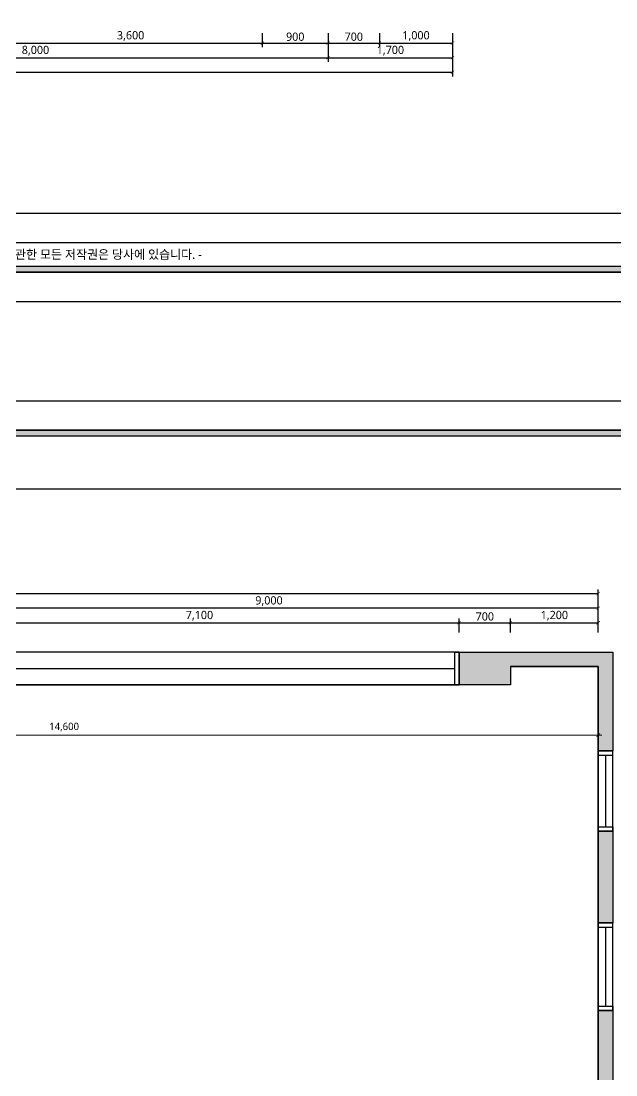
# Model space of a CAD drawing. Header units: metres. Extents: x 11578468 to 47831421, y -58341524 to -14256839.
# Drawn here: x 23917084 to 23925213, y -29108194 to -29093792 of the extents above; entities that cross this region are included whole.
import ezdxf
from ezdxf.enums import TextEntityAlignment as Align

# ---------------------------------------------------------------- set-up
doc = ezdxf.new("R2010")
doc.units = ezdxf.units.M
doc.header["$LTSCALE"] = 50
doc.header["$MEASUREMENT"] = 0
doc.layers.get('0').update_dxf_attribs({"linetype": 'CONTINUOUS'})
doc.layers.get('DEFPOINTS').update_dxf_attribs({"linetype": 'CONTINUOUS'})
for name, color, linetype in [('3.기호.계단선', 30, 'CONTINUOUS'), ('FORM(YOURNAME)-1', 1, 'CONTINUOUS'), ('FORM(YOURNAME)-11', 1, 'CONTINUOUS'), ('wall', 3, 'CONTINUOUS'), ('WIN', 4, 'CONTINUOUS')]:
    doc.layers.add(name, color=color, linetype=linetype)
doc.layers.add('DIM', color=7, linetype='CONTINUOUS', lineweight=15)
doc.layers.add('ha', color=8, linetype='CONTINUOUS', lineweight=5)
doc.styles.add('HY 울릉도 L', font='malgun.ttf')
doc.styles.add('N 맑은고딕', font='malgun.ttf')
doc.styles.add('YOURNAME', font='malgun.ttf')
doc.dimstyles.new('JJ IN 45', dxfattribs={"dimscale": 45, "dimtxt": 2.5, "dimasz": 1, "dimexe": 1.25, "dimexo": 1.5, "dimtad": 1, "dimdec": 6, "dimlunit": 6, "dimtxsty": 'N 맑은고딕', "dimblk": 'ARCHTICK', "dimcen": 2.5, "dimclrd": 256, "dimclre": 256, "dimclrt": 256, "dimadec": 0, "dimazin": 0, "dimtfac": 1, "dimtdec": 6, "dimtix": 1, "dimtmove": 0, "dimatfit": 3, "dimldrblk": 'ARCHTICK', "dimfxl": 1, "dimarcsym": 0})
doc.dimstyles.new('사본 50', dxfattribs={"dimscale": 50, "dimtxt": 2, "dimasz": 1, "dimexe": 1, "dimexo": 1, "dimgap": 1, "dimtad": 1, "dimdec": 0, "dimrnd": 0.05, "dimdsep": 46, "dimlunit": 6, "dimtxsty": 'HY 울릉도 L', "dimblk": 'ARCHTICK', "dimcen": 2.5, "dimdle": 1, "dimclrd": 133, "dimclre": 133, "dimclrt": 30, "dimadec": 0, "dimazin": 0, "dimtfac": 1, "dimtdec": 0, "dimtix": 1, "dimtmove": 2, "dimatfit": 3, "dimldrblk": 'ARCHTICK', "dimfxl": 1, "dimlwd": -1, "dimlwe": -1, "dimarcsym": 0})

# ---------------------------------------------------------------- blocks, each defined once
blk = doc.blocks.new('FORM-ELEVATION')
at = {"layer": 'FORM(YOURNAME)-11'}
h = blk.add_hatch(color=256, dxfattribs=at)
h.dxf.hatch_style = 1
h.paths.add_polyline_path([(-10309, 35708), (71691, 35708), (71691, 35508), (-10309, 35508)])
h.paths.add_polyline_path([(-10309, -21492), (71691, -21492), (71691, -21692), (-10309, -21692)])
at = {"layer": 'DEFPOINTS', "color": 158}
blk.add_line((62481, -20692), (-10309, -20692), dxfattribs=at)
blk.add_lwpolyline([(-10309, -21692), (71691, -21692), (71691, 35708), (-10309, 35708)], close=True, dxfattribs=at)
at = {"layer": 'DEFPOINTS'}
blk.add_lwpolyline([(-8309, 33708), (61071, 33708), (61071, -19692), (-8309, -19692)], close=True, dxfattribs=at)
at = {"layer": 'FORM(YOURNAME)-11', "color": 250}
blk.add_lwpolyline([(-11309, -22692), (72691, -22692), (72691, 36708), (-11309, 36708)], close=True, dxfattribs=at)
at = {"layer": 'FORM(YOURNAME)-11'}
for points in [[(-10309, 35708), (71691, 35708), (71691, 35508), (-10309, 35508)], [(-10309, -21492), (71691, -21492), (71691, -21692), (-10309, -21692)]]:
    blk.add_lwpolyline(points, close=True, dxfattribs=at)
at = {"layer": 'FORM(YOURNAME)-11', "color": 1, "style": 'YOURNAME'}
blk.add_text("- 본 도서는 어떠한 경우에도 무단으로 도용할 수 없으며 도용시 '지적재산권' 보호에 관한 법률에 의거, 법적 분쟁이 발생합니다.  또한 본 도서에 관한 모든 저작권은 당사에 있습니다. -", height=300, dxfattribs=at).set_placement((28146, -21092), align=Align.MIDDLE_CENTER)
at = {"layer": 'FORM(YOURNAME)-11', "color": 3, "style": 'YOURNAME'}
for tag, height, p in [('1', 451, (71041, -1219)), ('2', 451, (71041, -1863)), ('3', 451, (71041, -3150)), ('4', 451, (71041, -5081)), ('5', 515, (71041, -7398)), ('6', 515, (71041, -9650)), ('7', 515, (71041, -11903)), ('8', 515, (71041, -14155)), ('9', 515, (71041, -16408)), ('10', 515, (66791, -18596)), ('11', 515, (71041, -18660)), ('12', 515, (66791, -20848)), ('13', 515, (71041, -20848))]:
    blk.add_attdef(tag, text='', height=height, dxfattribs=at).set_placement(p, align=Align.MIDDLE_RIGHT)
blk = doc.blocks.new('*U358')
at = {"layer": 'WIN', "linetype": 'Continuous'}
blk.add_line((60, -25), (7040, -25), dxfattribs=at)
for points in [[(0, -250), (7100, -250), (7100, 200), (0, 200)], [(0, -250), (60, -250), (60, 200), (0, 200)], [(7100, -250), (7040, -250), (7040, 200), (7100, 200)]]:
    blk.add_lwpolyline(points, close=True, dxfattribs=at)
blk = doc.blocks.new('*U1962')
at = {"layer": 'WIN', "linetype": 'Continuous'}
blk.add_line((60, 100), (1040, 100), dxfattribs=at)
for points in [[(0, 0), (1100, 0), (1100, 200), (0, 200)], [(0, 0), (60, 0), (60, 200), (0, 200)], [(1100, 0), (1040, 0), (1040, 200), (1100, 200)]]:
    blk.add_lwpolyline(points, close=True, dxfattribs=at)
blk = doc.blocks.new('*U1960')
at = {"layer": 'WIN', "linetype": 'Continuous'}
blk.add_line((60, 100), (1140, 100), dxfattribs=at)
for points in [[(0, 0), (1200, 0), (1200, 200), (0, 200)], [(0, 0), (60, 0), (60, 200), (0, 200)], [(1200, 0), (1140, 0), (1140, 200), (1200, 200)]]:
    blk.add_lwpolyline(points, close=True, dxfattribs=at)
blk = doc.blocks.new('_ArchTick')
at = {"color": 0, "linetype": 'ByBlock', "const_width": 0.15}
blk.add_lwpolyline([(-0.5, -0.5), (0.5, 0.5)], dxfattribs=at)
blk = doc.blocks.new('*D376')
at = {"layer": 'DEFPOINTS', "color": 0, "transparency": 16777216}
for p in [(23739502, -29144857), (23743102, -29144857), (23743102, -29145057)]:
    blk.add_point(p, dxfattribs=at)
at = {"layer": 'DIM', "lineweight": -2, "transparency": 16777216}
for p, q in [((23739502, -29144924), (23739502, -29145113)), ((23739502, -29145057), (23743102, -29145057)), ((23743102, -29144924), (23743102, -29145113))]:
    blk.add_line(p, q, dxfattribs=at)
at = {"layer": 'DIM', "lineweight": -2, "transparency": 16777216, "xscale": 45, "yscale": 45, "zscale": 45, "rotation": 180}
blk.add_blockref('_ArchTick', (23739502, -29145057), dxfattribs=at)
at = {"layer": 'DIM', "lineweight": -2, "transparency": 16777216, "xscale": 45, "yscale": 45, "zscale": 45}
blk.add_blockref('_ArchTick', (23743102, -29145057), dxfattribs=at)
at = {"layer": 'DIM', "transparency": 16777216, "insert": (23741302, -29144961), "char_height": 112.5, "attachment_point": 5, "style": 'N 맑은고딕'}
blk.add_mtext('3,600', dxfattribs=at)
blk = doc.blocks.new('*D377')
at = {"layer": 'DEFPOINTS', "color": 0, "transparency": 16777216}
for p in [(23743102, -29144857), (23744002, -29144857), (23744002, -29145057)]:
    blk.add_point(p, dxfattribs=at)
at = {"layer": 'DIM', "lineweight": -2, "transparency": 16777216}
for p, q in [((23743102, -29144924), (23743102, -29145113)), ((23743102, -29145057), (23744002, -29145057)), ((23744002, -29144924), (23744002, -29145113))]:
    blk.add_line(p, q, dxfattribs=at)
at = {"layer": 'DIM', "lineweight": -2, "transparency": 16777216, "xscale": 45, "yscale": 45, "zscale": 45, "rotation": 180}
blk.add_blockref('_ArchTick', (23743102, -29145057), dxfattribs=at)
at = {"layer": 'DIM', "lineweight": -2, "transparency": 16777216, "xscale": 45, "yscale": 45, "zscale": 45}
blk.add_blockref('_ArchTick', (23744002, -29145057), dxfattribs=at)
at = {"layer": 'DIM', "transparency": 16777216, "insert": (23743552, -29144971), "char_height": 112.5, "attachment_point": 5, "style": 'N 맑은고딕'}
blk.add_mtext('900', dxfattribs=at)
blk = doc.blocks.new('*D378')
at = {"layer": 'DEFPOINTS', "color": 0, "transparency": 16777216}
for p in [(23744002, -29144857), (23744702, -29144857), (23744702, -29145057)]:
    blk.add_point(p, dxfattribs=at)
at = {"layer": 'DIM', "lineweight": -2, "transparency": 16777216}
for p, q in [((23744002, -29144924), (23744002, -29145113)), ((23744002, -29145057), (23744702, -29145057)), ((23744702, -29144924), (23744702, -29145113))]:
    blk.add_line(p, q, dxfattribs=at)
at = {"layer": 'DIM', "lineweight": -2, "transparency": 16777216, "xscale": 45, "yscale": 45, "zscale": 45, "rotation": 180}
blk.add_blockref('_ArchTick', (23744002, -29145057), dxfattribs=at)
at = {"layer": 'DIM', "lineweight": -2, "transparency": 16777216, "xscale": 45, "yscale": 45, "zscale": 45}
blk.add_blockref('_ArchTick', (23744702, -29145057), dxfattribs=at)
at = {"layer": 'DIM', "transparency": 16777216, "insert": (23744352, -29144971), "char_height": 112.5, "attachment_point": 5, "style": 'N 맑은고딕'}
blk.add_mtext('700', dxfattribs=at)
blk = doc.blocks.new('*D379')
at = {"layer": 'DEFPOINTS', "color": 0, "transparency": 16777216}
for p in [(23744702, -29144857), (23745702, -29144857), (23745702, -29145057)]:
    blk.add_point(p, dxfattribs=at)
at = {"layer": 'DIM', "lineweight": -2, "transparency": 16777216}
for p, q in [((23744702, -29144924), (23744702, -29145113)), ((23744702, -29145057), (23745702, -29145057)), ((23745702, -29144924), (23745702, -29145113))]:
    blk.add_line(p, q, dxfattribs=at)
at = {"layer": 'DIM', "lineweight": -2, "transparency": 16777216, "xscale": 45, "yscale": 45, "zscale": 45, "rotation": 180}
blk.add_blockref('_ArchTick', (23744702, -29145057), dxfattribs=at)
at = {"layer": 'DIM', "lineweight": -2, "transparency": 16777216, "xscale": 45, "yscale": 45, "zscale": 45}
blk.add_blockref('_ArchTick', (23745702, -29145057), dxfattribs=at)
at = {"layer": 'DIM', "transparency": 16777216, "insert": (23745202, -29144961), "char_height": 112.5, "attachment_point": 5, "style": 'N 맑은고딕'}
blk.add_mtext('1,000', dxfattribs=at)
blk = doc.blocks.new('*D382')
at = {"layer": 'DEFPOINTS', "color": 0, "transparency": 16777216}
for p in [(23736002, -29144857), (23744002, -29144857), (23744002, -29145257)]:
    blk.add_point(p, dxfattribs=at)
at = {"layer": 'DIM', "lineweight": -2, "transparency": 16777216}
for p, q in [((23736002, -29144924), (23736002, -29145313)), ((23744002, -29144924), (23744002, -29145313)), ((23736002, -29145257), (23744002, -29145257))]:
    blk.add_line(p, q, dxfattribs=at)
at = {"layer": 'DIM', "lineweight": -2, "transparency": 16777216, "xscale": 45, "yscale": 45, "zscale": 45, "rotation": 180}
blk.add_blockref('_ArchTick', (23736002, -29145257), dxfattribs=at)
at = {"layer": 'DIM', "lineweight": -2, "transparency": 16777216, "xscale": 45, "yscale": 45, "zscale": 45}
blk.add_blockref('_ArchTick', (23744002, -29145257), dxfattribs=at)
at = {"layer": 'DIM', "transparency": 16777216, "insert": (23740002, -29145161), "char_height": 112.5, "attachment_point": 5, "style": 'N 맑은고딕'}
blk.add_mtext('8,000', dxfattribs=at)
blk = doc.blocks.new('*D383')
at = {"layer": 'DEFPOINTS', "color": 0, "transparency": 16777216}
for p in [(23744002, -29144857), (23745702, -29144857), (23745702, -29145257)]:
    blk.add_point(p, dxfattribs=at)
at = {"layer": 'DIM', "lineweight": -2, "transparency": 16777216}
for p, q in [((23744002, -29144924), (23744002, -29145313)), ((23745702, -29144924), (23745702, -29145313)), ((23744002, -29145257), (23745702, -29145257))]:
    blk.add_line(p, q, dxfattribs=at)
at = {"layer": 'DIM', "lineweight": -2, "transparency": 16777216, "xscale": 45, "yscale": 45, "zscale": 45, "rotation": 180}
blk.add_blockref('_ArchTick', (23744002, -29145257), dxfattribs=at)
at = {"layer": 'DIM', "lineweight": -2, "transparency": 16777216, "xscale": 45, "yscale": 45, "zscale": 45}
blk.add_blockref('_ArchTick', (23745702, -29145257), dxfattribs=at)
at = {"layer": 'DIM', "transparency": 16777216, "insert": (23744852, -29145161), "char_height": 112.5, "attachment_point": 5, "style": 'N 맑은고딕'}
blk.add_mtext('1,700', dxfattribs=at)
blk = doc.blocks.new('*D384')
at = {"layer": 'DEFPOINTS', "color": 0, "transparency": 16777216}
for p in [(23725352, -29144857), (23745702, -29144857), (23745702, -29145457)]:
    blk.add_point(p, dxfattribs=at)
at = {"layer": 'DIM', "lineweight": -2, "transparency": 16777216}
for p, q in [((23725352, -29144924), (23725352, -29145513)), ((23745702, -29144924), (23745702, -29145513)), ((23725352, -29145457), (23745702, -29145457))]:
    blk.add_line(p, q, dxfattribs=at)
at = {"layer": 'DIM', "lineweight": -2, "transparency": 16777216, "xscale": 45, "yscale": 45, "zscale": 45, "rotation": 180}
blk.add_blockref('_ArchTick', (23725352, -29145457), dxfattribs=at)
at = {"layer": 'DIM', "lineweight": -2, "transparency": 16777216, "xscale": 45, "yscale": 45, "zscale": 45}
blk.add_blockref('_ArchTick', (23745702, -29145457), dxfattribs=at)
at = {"layer": 'DIM', "transparency": 16777216, "insert": (23735527, -29145361), "char_height": 112.5, "attachment_point": 5, "style": 'N 맑은고딕'}
blk.add_mtext('20,350', dxfattribs=at)
blk = doc.blocks.new('*D400')
at = {"layer": 'DEFPOINTS', "color": 0, "transparency": 16777216}
for p in [(23743802, -29127857), (23736702, -29128057), (23743802, -29128057)]:
    blk.add_point(p, dxfattribs=at)
at = {"layer": 'DIM', "lineweight": -2, "transparency": 16777216}
for p, q in [((23736702, -29127990), (23736702, -29127801)), ((23736702, -29127857), (23743802, -29127857)), ((23743802, -29127990), (23743802, -29127801))]:
    blk.add_line(p, q, dxfattribs=at)
at = {"layer": 'DIM', "lineweight": -2, "transparency": 16777216, "xscale": 45, "yscale": 45, "zscale": 45, "rotation": 180}
blk.add_blockref('_ArchTick', (23736702, -29127857), dxfattribs=at)
at = {"layer": 'DIM', "lineweight": -2, "transparency": 16777216, "xscale": 45, "yscale": 45, "zscale": 45}
blk.add_blockref('_ArchTick', (23743802, -29127857), dxfattribs=at)
at = {"layer": 'DIM', "transparency": 16777216, "insert": (23740252, -29127761), "char_height": 112.5, "attachment_point": 5, "style": 'N 맑은고딕'}
blk.add_mtext('7,100', dxfattribs=at)
blk = doc.blocks.new('*D401')
at = {"layer": 'DEFPOINTS', "color": 0, "transparency": 16777216}
for p in [(23744502, -29127857), (23743802, -29128057), (23744502, -29128057)]:
    blk.add_point(p, dxfattribs=at)
at = {"layer": 'DIM', "lineweight": -2, "transparency": 16777216}
for p, q in [((23743802, -29127990), (23743802, -29127801)), ((23743802, -29127857), (23744502, -29127857)), ((23744502, -29127990), (23744502, -29127801))]:
    blk.add_line(p, q, dxfattribs=at)
at = {"layer": 'DIM', "lineweight": -2, "transparency": 16777216, "xscale": 45, "yscale": 45, "zscale": 45, "rotation": 180}
blk.add_blockref('_ArchTick', (23743802, -29127857), dxfattribs=at)
at = {"layer": 'DIM', "lineweight": -2, "transparency": 16777216, "xscale": 45, "yscale": 45, "zscale": 45}
blk.add_blockref('_ArchTick', (23744502, -29127857), dxfattribs=at)
at = {"layer": 'DIM', "transparency": 16777216, "insert": (23744152, -29127771), "char_height": 112.5, "attachment_point": 5, "style": 'N 맑은고딕'}
blk.add_mtext('700', dxfattribs=at)
blk = doc.blocks.new('*D402')
at = {"layer": 'DEFPOINTS', "color": 0, "transparency": 16777216}
for p in [(23745702, -29127857), (23744502, -29128057), (23745702, -29128057)]:
    blk.add_point(p, dxfattribs=at)
at = {"layer": 'DIM', "lineweight": -2, "transparency": 16777216}
for p, q in [((23744502, -29127990), (23744502, -29127801)), ((23744502, -29127857), (23745702, -29127857)), ((23745702, -29127990), (23745702, -29127801))]:
    blk.add_line(p, q, dxfattribs=at)
at = {"layer": 'DIM', "lineweight": -2, "transparency": 16777216, "xscale": 45, "yscale": 45, "zscale": 45, "rotation": 180}
blk.add_blockref('_ArchTick', (23744502, -29127857), dxfattribs=at)
at = {"layer": 'DIM', "lineweight": -2, "transparency": 16777216, "xscale": 45, "yscale": 45, "zscale": 45}
blk.add_blockref('_ArchTick', (23745702, -29127857), dxfattribs=at)
at = {"layer": 'DIM', "transparency": 16777216, "insert": (23745102, -29127761), "char_height": 112.5, "attachment_point": 5, "style": 'N 맑은고딕'}
blk.add_mtext('1,200', dxfattribs=at)
blk = doc.blocks.new('*D403')
at = {"layer": 'DEFPOINTS', "color": 0, "transparency": 16777216}
for p in [(23736702, -29127657), (23736702, -29128057), (23745702, -29128057)]:
    blk.add_point(p, dxfattribs=at)
at = {"layer": 'DIM', "lineweight": -2, "transparency": 16777216}
for p, q in [((23736702, -29127990), (23736702, -29127601)), ((23745702, -29127990), (23745702, -29127601)), ((23745702, -29127657), (23736702, -29127657))]:
    blk.add_line(p, q, dxfattribs=at)
at = {"layer": 'DIM', "lineweight": -2, "transparency": 16777216, "xscale": 45, "yscale": 45, "zscale": 45, "rotation": 180}
blk.add_blockref('_ArchTick', (23736702, -29127657), dxfattribs=at)
at = {"layer": 'DIM', "lineweight": -2, "transparency": 16777216, "xscale": 45, "yscale": 45, "zscale": 45}
blk.add_blockref('_ArchTick', (23745702, -29127657), dxfattribs=at)
at = {"layer": 'DIM', "transparency": 16777216, "insert": (23741202, -29127561), "char_height": 112.5, "attachment_point": 5, "style": 'N 맑은고딕'}
blk.add_mtext('9,000', dxfattribs=at)
blk = doc.blocks.new('*D406')
at = {"layer": 'DEFPOINTS', "color": 0, "transparency": 16777216}
for p in [(23745702, -29127457), (23728502, -29128057), (23745702, -29128057)]:
    blk.add_point(p, dxfattribs=at)
at = {"layer": 'DIM', "lineweight": -2, "transparency": 16777216}
for p, q in [((23728502, -29127990), (23728502, -29127401)), ((23728502, -29127457), (23745702, -29127457)), ((23745702, -29127990), (23745702, -29127401))]:
    blk.add_line(p, q, dxfattribs=at)
at = {"layer": 'DIM', "lineweight": -2, "transparency": 16777216, "xscale": 45, "yscale": 45, "zscale": 45, "rotation": 180}
blk.add_blockref('_ArchTick', (23728502, -29127457), dxfattribs=at)
at = {"layer": 'DIM', "lineweight": -2, "transparency": 16777216, "xscale": 45, "yscale": 45, "zscale": 45}
blk.add_blockref('_ArchTick', (23745702, -29127457), dxfattribs=at)
at = {"layer": 'DIM', "transparency": 16777216, "insert": (23737102, -29127361), "char_height": 112.5, "attachment_point": 5, "style": 'N 맑은고딕'}
blk.add_mtext('17,200', dxfattribs=at)
blk = doc.blocks.new('*D1477')
at = {"layer": 'DEFPOINTS', "color": 0, "ltscale": 10, "transparency": 16777216}
for p in [(23910372, -29102864), (23924972, -29102864), (23924972, -29103550)]:
    blk.add_point(p, dxfattribs=at)
at = {"layer": 'DIM', "color": 133, "ltscale": 10, "transparency": 16777216}
for p, q in [((23910372, -29102914), (23910372, -29103600)), ((23924972, -29102914), (23924972, -29103600)), ((23910322, -29103550), (23925022, -29103550))]:
    blk.add_line(p, q, dxfattribs=at)
at = {"layer": 'DIM', "color": 133, "ltscale": 10, "transparency": 16777216, "xscale": 50, "yscale": 50, "zscale": 50, "rotation": 180}
blk.add_blockref('_ArchTick', (23910372, -29103550), dxfattribs=at)
at = {"layer": 'DIM', "color": 133, "ltscale": 10, "transparency": 16777216, "xscale": 50, "yscale": 50, "zscale": 50}
blk.add_blockref('_ArchTick', (23924972, -29103550), dxfattribs=at)
at = {"layer": 'DIM', "color": 30, "ltscale": 10, "transparency": 16777216, "insert": (23917672, -29103440), "char_height": 100, "attachment_point": 5, "style": 'HY 울릉도 L'}
blk.add_mtext('14,600', dxfattribs=at)
blk = doc.blocks.new('sdagdgds')
at = {"layer": 'ha', "transparency": 33554687}
h = blk.add_hatch(color=256, dxfattribs=at)
h.dxf.hatch_style = 1
h.paths.add_polyline_path([(23725502, -29128457), (23728302, -29128457), (23728302, -29132607), (23728502, -29132607), (23728502, -29128257), (23728302, -29128257), (23725302, -29128257), (23725302, -29132557), (23725502, -29132557)])
h.paths.add_polyline_path([(23728502, -29133657), (23728302, -29133657), (23728302, -29133757), (23725502, -29133757), (23725502, -29133657), (23725302, -29133657), (23725302, -29133757), (23724848.0976572, -29133757), (23724752, -29133757), (23724752, -29136507), (23725152, -29136507), (23725152, -29137657), (23725352, -29137657), (23725352, -29137507), (23727752, -29137507), (23727952, -29137507), (23727952, -29137307), (23725352, -29137307), (23725352, -29136507), (23727052, -29136507), (23727052, -29136707), (23727252, -29136707), (23727252, -29136507), (23727252, -29135757), (23727252, -29135707), (23727052, -29135707), (23727052, -29135757), (23727052, -29136307), (23725352, -29136307), (23724952, -29136307), (23724952, -29133957), (23727052, -29133957), (23727052, -29134507), (23727252, -29134507), (23727252, -29133957), (23728502, -29133957)])
h.paths.add_polyline_path([(23727952, -29138607), (23727752, -29138607), (23727752, -29139637), (23725352, -29139637), (23725352, -29139457), (23725152, -29139457), (23725152, -29140057), (23725352, -29140057), (23725352, -29139837), (23727752, -29139837), (23727752, -29139907), (23727952, -29139907), (23727952, -29139837)])
h.paths.add_polyline_path([(23727952, -29141007), (23727752, -29141007), (23727752, -29142007), (23725352, -29142007), (23725352, -29141857), (23725152, -29141857), (23725152, -29144557), (23725652, -29144557), (23725652, -29144657), (23729552, -29144657), (23729552, -29144457), (23725852, -29144457), (23725852, -29144357), (23725352, -29144357), (23725352, -29142207), (23727952, -29142207)])
h.paths.add_polyline_path([(23731552, -29144307), (23730852, -29144307), (23730852, -29144457), (23730732, -29144457), (23730732, -29144657), (23732052, -29144657), (23732052, -29144457), (23731552, -29144457)])
h.paths.add_polyline_path([(23739502, -29144457), (23736702, -29144457), (23736702, -29144307), (23736002, -29144307), (23736002, -29144457), (23733202, -29144457), (23733202, -29144657), (23739502, -29144657)])
h.paths.add_polyline_path([(23745902, -29143307), (23745702, -29143307), (23745702, -29144457), (23744702, -29144457), (23744702, -29144307), (23744002, -29144307), (23744002, -29144457), (23743102, -29144457), (23743102, -29144657), (23745902, -29144657)])
h.paths.add_polyline_path([(23745902, -29133157), (23745702, -29133157), (23745702, -29139657), (23745902, -29139657)])
h.paths.add_polyline_path([(23745902, -29140857), (23745702, -29140857), (23745702, -29142157), (23745902, -29142157)])
h.paths.add_polyline_path([(23744602, -29136307), (23743902, -29136307), (23743902, -29136657), (23744602, -29136657)])
h.paths.add_polyline_path([(23736702, -29136307), (23736002, -29136307), (23736002, -29136657), (23736702, -29136657)])
h.paths.add_polyline_path([(23731602, -29136307), (23730902, -29136307), (23730902, -29136657), (23731602, -29136657)])
h.paths.add_polyline_path([(23745902, -29130707), (23745702, -29130707), (23745702, -29131957), (23745902, -29131957)])
h.paths.add_polyline_path([(23745902, -29128257), (23743802, -29128257), (23743802, -29128457), (23743802, -29128707), (23744502, -29128707), (23744502, -29128457), (23745702, -29128457), (23745702, -29129607), (23745902, -29129607)])
h.paths.add_polyline_path([(23731602, -29128457), (23731602, -29128257), (23730902, -29128257), (23730902, -29130107), (23731102, -29130107), (23731102, -29128707), (23731602, -29128707)])
h.paths.add_polyline_path([(23736702, -29128257), (23736002, -29128257), (23736002, -29128457), (23736002, -29128707), (23736702, -29128707), (23736702, -29128457)])
at = {"layer": 'wall'}
for p, q in [((23743802, -29128257), (23745902, -29128257)), ((23743802, -29128457), (23743802, -29128257)), ((23745902, -29128257), (23745902, -29129607)), ((23743802, -29128707), (23743802, -29128457)), ((23744502, -29128457), (23745702, -29128457)), ((23744502, -29128457), (23744502, -29128707)), ((23744502, -29128457), (23744502, -29128707)), ((23745702, -29128457), (23745702, -29129607)), ((23744502, -29128707), (23743802, -29128707)), ((23745702, -29129607), (23745902, -29129607)), ((23745702, -29130707), (23745702, -29131957)), ((23745702, -29130707), (23745902, -29130707)), ((23745902, -29130707), (23745902, -29131957)), ((23745702, -29131957), (23745902, -29131957)), ((23745702, -29133157), (23745702, -29139657)), ((23745702, -29133157), (23745902, -29133157)), ((23745902, -29133157), (23745902, -29139657))]:
    blk.add_line(p, q, dxfattribs=at)
at = {"layer": 'WIN', "linetype": 'Continuous'}
blk.add_blockref('*U358', (23736702, -29128457), dxfattribs=at)
at = {"layer": 'WIN', "linetype": 'Continuous', "rotation": 270}
for name, p in [('*U1962', (23745702, -29129607)), ('*U1960', (23745702, -29131957))]:
    blk.add_blockref(name, p, dxfattribs=at)
at = {"layer": 'DIM'}
for base, p1, p2, picture, middle in [((23745702, -29127457), (23728502, -29128057), (23745702, -29128057), '*D406', (23737102, -29127361.0081521794)), ((23736702, -29127657), (23745702, -29128057), (23736702, -29128057), '*D403', (23741202, -29127561.3138586991)), ((23743802, -29127857), (23736702, -29128057), (23743802, -29128057), '*D400', (23740252, -29127761.0081521794)), ((23744502, -29127857), (23743802, -29128057), (23744502, -29128057), '*D401', (23744152, -29127770.7525475509)), ((23745702, -29127857), (23744502, -29128057), (23745702, -29128057), '*D402', (23745102, -29127761.0081521794)), ((23745702, -29145457), (23725352, -29144857), (23745702, -29144857), '*D384', (23735527, -29145361.3138586991)), ((23744002, -29145257), (23736002, -29144857), (23744002, -29144857), '*D382', (23740002, -29145161.3138586991)), ((23743102, -29145057), (23739502, -29144857), (23743102, -29144857), '*D376', (23741302, -29144961.3138586991)), ((23744002, -29145057), (23743102, -29144857), (23744002, -29144857), '*D377', (23743552, -29144970.7525475509)), ((23744702, -29145057), (23744002, -29144857), (23744702, -29144857), '*D378', (23744352, -29144970.7525475509)), ((23745702, -29145257), (23744002, -29144857), (23745702, -29144857), '*D383', (23744852, -29145161.0081521794)), ((23745702, -29145057), (23744702, -29144857), (23745702, -29144857), '*D379', (23745202, -29144961.0081521794))]:
    dim = blk.add_linear_dim(base=base, p1=p1, p2=p2, dimstyle='JJ IN 45', dxfattribs=at)
    dim.commit()
    dim.dimension.update_dxf_attribs({"geometry": picture, "text_midpoint": middle})

msp = doc.modelspace()

# ---------------------------------------------------------------- linework, layer by layer
at = {"layer": 'wall', "ltscale": 10}
msp.add_line((23924971.7, -29108114.5), (23924971.7, -29102864.5), dxfattribs=at)
msp.add_lwpolyline([(23907771.7, -29104264.5), (23907771.7, -29106764.5), (23909321.7, -29106764.5), (23909321.7, -29112614.5), (23924971.7, -29112614.5), (23924971.7, -29102614.5), (23923771.7, -29102614.5), (23923771.7, -29102864.5), (23910371.7, -29102864.5), (23910371.7, -29104264.5), (23907831.7, -29104264.5)], dxfattribs=at)

# ---------------------------------------------------------------- block references
at = {"layer": '3.기호.계단선'}
for p in [(177278.8, 50965), (179269.7, 25842.5)]:
    msp.add_blockref('sdagdgds', p, dxfattribs=at)
at = {"layer": 'FORM(YOURNAME)-1', "xscale": 0.4, "yscale": 0.4, "zscale": 0.4}
for p in [(23902253.2, -29088545.2), (23904244.1, -29113667.7)]:
    msp.add_blockref('FORM-ELEVATION', p, dxfattribs=at)

# ---------------------------------------------------------------- dimensions: what is measured, and where the dimension line sits
at = {"layer": 'DIM', "ltscale": 10}
dim = msp.add_linear_dim(base=(23924971.7, -29103550.5), p1=(23910371.7, -29102864.5), p2=(23924971.7, -29102864.5), dimstyle='사본 50', dxfattribs=at)
dim.commit()
dim.dimension.update_dxf_attribs({"geometry": '*D1477', "text_midpoint": (23917671.7, -29103440.1)})

doc.saveas('drawing.dxf')
